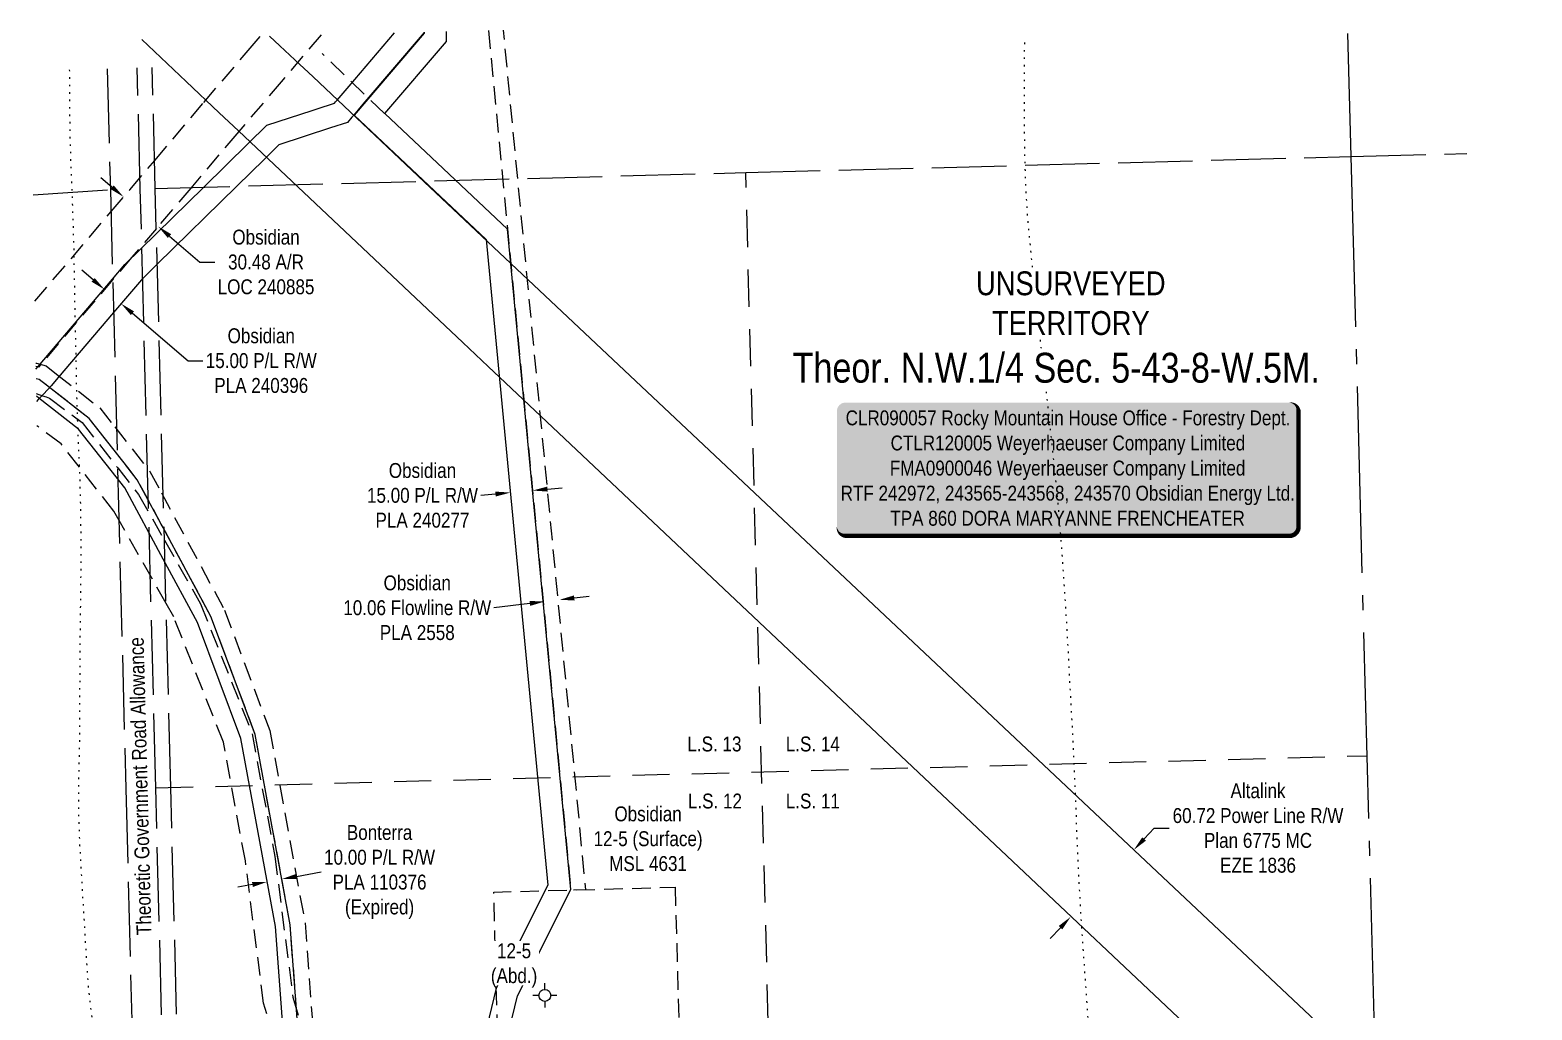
# Model space of a CAD drawing. Extents: x 621743 to 629441, y 5837005 to 5838851.
# Drawn here: x 625816 to 626824, y 5838194 to 5838851 of the extents above; entities that cross this region are included whole.
import ezdxf
from ezdxf.enums import TextEntityAlignment as Align

# ---------------------------------------------------------------- set-up
doc = ezdxf.new("R2010")
doc.units = 0
doc.header["$LTSCALE"] = 5
for name, pattern in [('foc-ACCESSROAD', [3.75, 2.5, -1.25]), ('foc-DOT', [1, 0.2, -0.8]), ('foc-FLOWLINE', [3.75, 2.5, -1.25]), ('foc-LSD', [8, 5, -3]), ('foc-QUARTERLINE', [33, 25, -3, 2, -3]), ('foc-UNSURVEYED', [12.5, 10, -2.5])]:
    doc.linetypes.add(name, pattern=pattern)
for name, color, linetype in [('ABADATA-DRILL', 8, 'foc-DOT'), ('AS-SURFACE IMPACT', 7, 'Continuous'), ('C-AR', 13, 'foc-ACCESSROAD'), ('C-RW', 13, 'Continuous'), ('C-SYMBOL', 7, 'Continuous'), ('F-EZE', 190, 'foc-FLOWLINE'), ('F-RW', 190, 'Continuous'), ('F-WS-S', 190, 'Continuous'), ('L-ROAD-T', 7, 'Continuous'), ('L-SECLBL', 7, 'Continuous'), ('L-SECQ', 8, 'foc-QUARTERLINE'), ('L-SECTION-LSD', 7, 'foc-LSD'), ('L-UNS-T', 3, 'Continuous'), ('L-USEC', 7, 'foc-UNSURVEYED')]:
    doc.layers.add(name, color=color, linetype=linetype)
for name, color, linetype, lineweight in [('C-RW-T', 13, 'Continuous', 9), ('C-WS-T', 13, 'Continuous', 9), ('F-RW-T', 190, 'Continuous', 9)]:
    doc.layers.add(name, color=color, linetype=linetype, lineweight=lineweight)
doc.styles.add('100L', font='ARIALN.TTF', dxfattribs={"height": 11})
doc.styles.add('175L', font='ARIALN.TTF', dxfattribs={"height": 20})
doc.styles.add('80', font='ARIALN.TTF', dxfattribs={"height": 10})
doc.styles.add('80CG', font='ARIALN.TTF', dxfattribs={"height": 10})
doc.styles.add('80L', font='ARIALN.TTF', dxfattribs={"height": 10})
doc.dimstyles.new('Compass 5 000', dxfattribs={"dimscale": 5, "dimtxt": 9, "dimasz": 2, "dimexe": 0.2, "dimexo": 0.0625, "dimgap": 0.5, "dimtad": 0, "dimtih": 1, "dimtoh": 1, "dimzin": 0, "dimdsep": 46, "dimtxsty": '80CG', "dimcen": 0.1, "dimse1": 1, "dimse2": 1, "dimclrd": 256, "dimclrt": 256, "dimaunit": 1, "dimadec": 4, "dimazin": 0, "dimtfac": 0.06, "dimtofl": 0, "dimtmove": 0, "dimatfit": 1, "dimfxl": 0.2, "dimtolj": 1, "dimtzin": 0, "dimlwd": -1, "dimarcsym": 0})

# ---------------------------------------------------------------- blocks, each defined once
blk = doc.blocks.new('LABEL_ROAD_THEORETIC')
at = {"layer": 'L-ROAD-T', "style": '80L'}
blk.add_text('Theoretic Government Road Allowance', height=10, dxfattribs=at).set_placement((0, 0), align=Align.MIDDLE_CENTER)
blk = doc.blocks.new('*U74')
h = blk.add_hatch(color=255)
edge = h.paths.add_edge_path()
edge.add_line((-149, -45.5), (149, -45.5))
edge.add_arc((149, -39.5), 6, 270, 360)
edge.add_line((155, -39.5), (155, 38))
edge.add_arc((149, 38), 6, 0, 90)
edge.add_line((149, 44), (-149, 44))
edge.add_arc((-149, 38), 6, 90, 180)
edge.add_line((-155, 38), (-155, -39.5))
edge.add_arc((-149, -39.5), 6, 180, 270)
at = {"color": 44, "flags": 128}
blk.add_lwpolyline([(-149, -45.5, 3, 3, 0), (149, -45.5, 3, 3, 0.414214), (155, -39.5, 3, 3, 0), (155, 38, 3, 0, 0.414214), (149, 44, 0, 0, 0), (-149, 44, 0, 0, 0.414214), (-155, 38, 0, 0, 0), (-155, -39.5, 0, 3, 0.414214)], format="xyseb", close=True, dxfattribs=at)
at = {"color": 44, "style": '80'}
blk.add_attdef('ENTER_TEXT_001', (-36, -5), '', height=10, dxfattribs=at)
blk = doc.blocks.new('*D81')
at = {"layer": 'C-RW-T', "transparency": 16777216}
for p, q in [((625870.7, 5838745.5), (625863, 5838752)), ((625909.1, 5838712.8), (625929.5, 5838695.4)), ((625929.5, 5838695.4), (625939.5, 5838695.4))]:
    blk.add_line(p, q, dxfattribs=at)
for points in [[(625871.7, 5838746.8), (625869.6, 5838744.3), (625878.3, 5838739.1)], [(625910.2, 5838714.1), (625908, 5838711.6), (625901.5, 5838719.3)]]:
    blk.add_solid(points, dxfattribs=at)
at = {"layer": 'C-RW-T', "transparency": 16777216, "insert": (625973.9, 5838695.4), "char_height": 10, "attachment_point": 5, "style": '80CG'}
blk.add_mtext('\\A1;Obsidian\\P30.48 A/R\\PLOC 240885', dxfattribs=at)
blk = doc.blocks.new('*D82')
at = {"layer": 'C-RW-T', "transparency": 16777216}
for p, q in [((626127.9, 5838539.7), (626118, 5838538.8)), ((626162.8, 5838543.1), (626172.7, 5838544))]:
    blk.add_line(p, q, dxfattribs=at)
for points in [[(626127.8, 5838541.4), (626128.1, 5838538.1), (626137.9, 5838540.7)], [(626162.6, 5838544.7), (626162.9, 5838541.4), (626152.8, 5838542.1)]]:
    blk.add_solid(points, dxfattribs=at)
at = {"layer": 'C-RW-T', "transparency": 16777216, "insert": (626078.9, 5838538.8), "char_height": 10, "attachment_point": 5, "style": '80CG'}
blk.add_mtext('\\A1;Obsidian\\P15.00 P/L R/W\\PPLA 240277', dxfattribs=at)
blk = doc.blocks.new('*D84')
at = {"layer": 'C-RW-T', "transparency": 16777216}
for p, q in [((625857.9, 5838683.5), (625850.2, 5838690)), ((625884.2, 5838661), (625921.6, 5838629.2)), ((625921.6, 5838629.2), (625931.6, 5838629.2))]:
    blk.add_line(p, q, dxfattribs=at)
for points in [[(625858.9, 5838684.7), (625856.8, 5838682.2), (625865.5, 5838677)], [(625885.3, 5838662.3), (625883.2, 5838659.8), (625876.6, 5838667.5)]]:
    blk.add_solid(points, dxfattribs=at)
at = {"layer": 'C-RW-T', "transparency": 16777216, "insert": (625970.7, 5838629.2), "char_height": 10, "attachment_point": 5, "style": '80CG'}
blk.add_mtext('\\A1;Obsidian\\P15.00 P/L R/W\\PPLA 240396', dxfattribs=at)
blk = doc.blocks.new('*D85')
at = {"layer": 'C-WS-T', "transparency": 16777216}
for p, q in [((626151, 5838466.3), (626126.9, 5838463.4)), ((626180.8, 5838470), (626190.7, 5838471.2))]:
    blk.add_line(p, q, dxfattribs=at)
for points in [[(626150.8, 5838468), (626151.2, 5838464.7), (626160.9, 5838467.6)], [(626180.6, 5838471.7), (626181, 5838468.3), (626170.9, 5838468.8)]]:
    blk.add_solid(points, dxfattribs=at)
at = {"layer": 'C-WS-T', "transparency": 16777216, "insert": (626075.4, 5838463.4), "char_height": 10, "attachment_point": 5, "style": '80CG'}
blk.add_mtext('\\A1;Obsidian\\P10.06 Flowline R/W\\PPLA 2558', dxfattribs=at)
blk = doc.blocks.new('*D89')
at = {"layer": 'F-RW-T', "transparency": 16777216}
for p, q in [((626563.3, 5838308.3), (626570.1, 5838315.6)), ((626570.1, 5838315.6), (626580.1, 5838315.6)), ((626507.1, 5838248.7), (626500.2, 5838241.5))]:
    blk.add_line(p, q, dxfattribs=at)
for points in [[(626562, 5838309.4), (626564.5, 5838307.2), (626556.4, 5838301)], [(626505.9, 5838249.9), (626508.3, 5838247.6), (626513.9, 5838256)]]:
    blk.add_solid(points, dxfattribs=at)
at = {"layer": 'F-RW-T', "transparency": 16777216, "insert": (626639.7, 5838315.6), "char_height": 10, "attachment_point": 5, "style": '80CG'}
blk.add_mtext('\\A1;Altalink\\P60.72 Power Line R/W\\PPlan 6775 MC\\PEZE 1836', dxfattribs=at)
blk = doc.blocks.new('*D91')
at = {"layer": 'F-RW-T', "transparency": 16777216}
for p, q in [((625994.3, 5838283.2), (626011, 5838286.2)), ((625964.8, 5838277.7), (625955, 5838275.9))]:
    blk.add_line(p, q, dxfattribs=at)
for points in [[(625994, 5838284.8), (625994.6, 5838281.5), (625984.5, 5838281.4)], [(625964.5, 5838279.4), (625965.1, 5838276.1), (625974.6, 5838279.5)]]:
    blk.add_solid(points, dxfattribs=at)
at = {"layer": 'F-RW-T', "transparency": 16777216, "insert": (626050.1, 5838286.2), "char_height": 10, "attachment_point": 5, "style": '80CG'}
blk.add_mtext('\\A1;Bonterra\\P10.00 P/L R/W\\PPLA 110376\\P(Expired)', dxfattribs=at)
blk = doc.blocks.new('GABD')
for p, q in [((-0.81, 0), (-1.62, 0)), ((0, 0.81), (0, 1.62)), ((1.62, 0), (0.81, 0)), ((0, -0.81), (0, -1.62))]:
    blk.add_line(p, q)
blk.add_circle((0, 0), 0.8)

msp = doc.modelspace()

# ---------------------------------------------------------------- linework, layer by layer
at = {"layer": 'ABADATA-DRILL', "flags": 128}
for points in [[(626482.861, 5838842.671), (626482.774, 5838824.405), (626482.706, 5838805.446), (626482.757, 5838786.121), (626483.049, 5838767.142), (626483.538, 5838748.299), (626484.602, 5838729.66), (626486.293, 5838710.737), (626488.118, 5838692.049), (626489.969, 5838673.91), (626491.932, 5838655.715), (626494.172, 5838636.827), (626496.393, 5838617.938), (626498.43, 5838599.565), (626500.461, 5838581.011), (626502.452, 5838562.117), (626504.464, 5838543.152), (626506.16, 5838524.05), (626507.631, 5838505.132), (626509.009, 5838485.951), (626510.269, 5838466.707), (626511.459, 5838447.792), (626512.46, 5838428.491), (626513.447, 5838409.36), (626514.535, 5838390.142), (626515.563, 5838370.942), (626516.476, 5838351.589), (626517.248, 5838332.613), (626517.917, 5838313.374), (626518.686, 5838294.127), (626519.685, 5838274.917), (626520.774, 5838255.668), (626522.028, 5838236.645), (626523.407, 5838217.414), (626524.732, 5838198.352), (626526.041, 5838179.119), (626527.058, 5838159.939), (626527.806, 5838140.742), (626528.497, 5838121.444), (626529.048, 5838102.152), (626529.499, 5838082.807), (626529.91, 5838063.521), (626530.51, 5838044.22), (626531.401, 5838024.927), (626532.42, 5838005.676), (626533.617, 5837986.521), (626534.996, 5837967.31), (626536.415, 5837948.081), (626537.858, 5837929.082), (626539.316, 5837909.893), (626540.615, 5837890.67), (626541.749, 5837871.643), (626542.889, 5837852.366), (626544.134, 5837833.302), (626545.403, 5837814.059), (626546.498, 5837794.991), (626547.557, 5837775.742), (626548.706, 5837756.535), (626549.876, 5837737.269), (626551.084, 5837718.084), (626552.372, 5837698.861), (626553.748, 5837679.78), (626555.256, 5837660.573), (626556.794, 5837641.406), (626558.281, 5837622.228), (626559.65, 5837603.017), (626560.814, 5837583.971), (626561.951, 5837564.834), (626563.09, 5837545.587), (626564.217, 5837526.43), (626565.461, 5837507.396), (626566.752, 5837488.113), (626568.039, 5837468.95), (626569.325, 5837449.847), (626570.574, 5837430.602), (626571.79, 5837411.507), (626573.078, 5837392.314), (626574.438, 5837373.053), (626575.881, 5837354.044), (626577.471, 5837334.769), (626579.192, 5837315.507), (626581.028, 5837296.368), (626582.985, 5837277.233), (626585.029, 5837258.199), (626587.294, 5837238.391)], [(625841.879, 5838824.383), (625841.912, 5838820.585), (625841.969, 5838801.42), (625842.204, 5838782.34), (625842.754, 5838763.097), (625843.5, 5838743.98), (625844.251, 5838724.653), (625844.776, 5838705.58), (625845.127, 5838686.273), (625845.476, 5838667.016), (625845.905, 5838647.8), (625846.316, 5838628.855), (625846.638, 5838609.506), (625847.183, 5838590.424), (625847.992, 5838571.219), (625848.783, 5838552.303), (625849.298, 5838533.21), (625849.509, 5838513.899), (625849.594, 5838494.824), (625849.421, 5838475.654), (625849.171, 5838456.751), (625848.964, 5838437.739), (625848.852, 5838418.519), (625848.766, 5838399.481), (625848.719, 5838380.463), (625848.407, 5838361.279), (625847.954, 5838342.101), (625848.069, 5838323.017), (625848.816, 5838303.86), (625849.874, 5838285.061), (625850.991, 5838265.894), (625852.142, 5838246.987), (625853.25, 5838227.799), (625854.584, 5838208.778), (625856.763, 5838189.968), (625859.689, 5838171.247), (625863.034, 5838152.598), (625866.793, 5838133.789), (625870.709, 5838115.104), (625874.657, 5838096.34), (625878.591, 5838077.726), (625882.518, 5838059.012), (625886.512, 5838040.399), (625890.564, 5838021.868), (625894.647, 5838003.288), (625898.792, 5837984.659), (625902.869, 5837965.928), (625906.786, 5837947.174), (625910.586, 5837928.366), (625914.359, 5837909.377), (625917.923, 5837890.753), (625921.816, 5837872.188), (625926.294, 5837853.458), (625930.776, 5837834.918), (625935.053, 5837816.563), (625939.28, 5837797.856), (625943.756, 5837779.186), (625948.422, 5837760.491), (625952.971, 5837741.702), (625957.414, 5837723.131), (625961.976, 5837704.593), (625966.658, 5837686.089), (625971.254, 5837667.401), (625976.001, 5837648.708), (625980.765, 5837630.476), (625985.597, 5837611.955), (625990.574, 5837593.248), (625995.494, 5837574.799), (626000.247, 5837556.256), (626004.819, 5837537.718), (626009.505, 5837519.044), (626011.516, 5837511.323), (626016.364, 5837492.953)]]:
    msp.add_lwpolyline(points, dxfattribs=at)
at = {"layer": 'C-AR'}
msp.add_line((626053.333, 5838795.033), (626011.533, 5838835.292), dxfattribs=at)
at = {"layer": 'C-AR', "flags": 128}
msp.add_lwpolyline([(626123.195, 5838850.807), (626138.656, 5838689.494), (626174.186, 5838318.79), (626178.476, 5838274.016), (626188.52, 5838274.349), (626184.197, 5838319.749), (626148.666, 5838690.453), (626133.272, 5838851.075)], dxfattribs=at)
at = {"layer": 'C-AR'}
for points in [[(625818.74, 5838669.089), (625869.9, 5838729.221), (625882.437, 5838743.959), (625899.174, 5838763.629), (625932.205, 5838802.451), (625961.85, 5838837.294), (625969.88, 5838846.732)], [(626010.81, 5838847.82), (625984.043, 5838816.359), (625954.397, 5838781.515), (625923.369, 5838745.045), (625900.354, 5838717.995), (625883.843, 5838698.588), (625871.08, 5838683.586), (625821.11, 5838624.853), (625819.417, 5838625.331)]]:
    msp.add_lwpolyline(points, dxfattribs=at)
at = {"layer": 'C-AR', "elevation": 984.41}
for points in [[(625819.506, 5838627.637), (625819.772, 5838627.562), (625826.326, 5838625.711), (625833.267, 5838620.284), (625862.286, 5838597.593), (625872.367, 5838584.803), (625895.958, 5838554.874), (625903.675, 5838540.543), (625946.098, 5838461.769), (625976.4, 5838381.108), (626000.082, 5838252.033), (626005.472, 5838180.427)], [(625994.586, 5838190.993), (625990.088, 5838250.744), (625966.664, 5838378.409), (625936.917, 5838457.595), (625904.251, 5838518.251), (625887.513, 5838549.332), (625872.801, 5838567.997), (625855.134, 5838590.412), (625828.512, 5838611.229), (625826.632, 5838612.699), (625821.687, 5838616.565), (625819.668, 5838617.136)]]:
    msp.add_lwpolyline(points, dxfattribs=at)
at = {"layer": 'C-AR', "flags": 128}
msp.add_lwpolyline([(626248.489, 5838275.899), (626251.828, 5838154.196), (626161.283, 5838151.728), (626140.794, 5838067.397), (626137.503, 5838068.419), (626125.419, 5838073.045), (626112.478, 5838078.476), (626117.101, 5838097.53), (626130.04, 5838150.877), (626126.722, 5838272.665)], close=True, dxfattribs=at)
at = {"layer": 'C-RW', "flags": 128}
for points in [[(625815.513, 5837375.58), (625838.822, 5837376.829), (626086.712, 5837385.496), (626132.69, 5837444.19), (626187.125, 5837480.395), (626200.841, 5837587.955), (626191.237, 5837998.431), (626171.237, 5837997.961), (626146.786, 5838038.775), (626113.741, 5838046.609), (626113.741, 5838084.11), (626142.631, 5838203.018), (626178.464, 5838274.377), (626135.995, 5838717.497), (626053.709, 5838795.139), (626095.036, 5838843.494), (626094.944, 5838850.055)], [(626079.953, 5838849.657), (626079.964, 5838848.937), (626033.036, 5838794.029), (626121.606, 5838710.458), (626163.126, 5838277.246), (626128.463, 5838208.219), (626098.746, 5838085.905), (626098.746, 5838034.585), (626137.189, 5838025.617), (626162.87, 5837982.75), (626176.597, 5837983.097), (626185.824, 5837588.732), (626172.192, 5837481.834), (626125.845, 5837451.661), (626085.741, 5837400.466), (625838.159, 5837391.81), (625815.513, 5837390.596)], [(625819.446, 5838623.453), (625820.979, 5838625.255), (625870.967, 5838684.009), (625879.241, 5838693.734), (625900.354, 5838714.46), (625932.207, 5838745.727), (625961.87, 5838774.846), (625974.487, 5838787.338), (626004.865, 5838797.117), (626008.15, 5838798.185), (626019.837, 5838801.986), (626020.614, 5838802.894), (626021.613, 5838804.061), (626029.617, 5838813.412), (626060.159, 5838849.131)], [(626080.11, 5838849.661), (626080.114, 5838849.386), (626038.976, 5838801.276), (626032.536, 5838793.747), (626031.542, 5838792.585), (626028.502, 5838789.031), (626017.209, 5838785.439), (625982.507, 5838774.018), (625972.81, 5838764.525), (625954.249, 5838746.311), (625900.884, 5838693.955), (625890.224, 5838683.495), (625871.548, 5838661.544), (625834.479, 5838617.974), (625829.685, 5838612.34), (625827.842, 5838610.387), (625823.799, 5838606.102), (625820.952, 5838603.084), (625819.78, 5838601.842)]]:
    msp.add_lwpolyline(points, dxfattribs=at)
at = {"layer": 'F-EZE'}
for points in [[(625819.696, 5838607.263), (625823.929, 5838605.707), (625826.234, 5838604.859), (625828.574, 5838603.999), (625850.463, 5838587.802), (625874.345, 5838557.322), (625888.4, 5838539.383), (625905.765, 5838508.745), (625930.008, 5838465.971), (625964.575, 5838378.808), (625979.784, 5838296.628), (625991.938, 5838202.109), (625995.923, 5838188.284)], [(625995.155, 5838118.83), (625972.316, 5838198.044), (625960.038, 5838293.533), (625945.284, 5838373.255), (625911.945, 5838457.321), (625906.863, 5838466.289), (625875.257, 5838522.051), (625871.75, 5838528.238), (625836.403, 5838573.35), (625820.033, 5838585.463)]]:
    msp.add_lwpolyline(points, dxfattribs=at)
at = {"layer": 'F-RW'}
for points in [[(625995.517, 5838178.665), (625990.092, 5838250.744), (625966.668, 5838378.41), (625936.92, 5838457.597), (625913.625, 5838500.854), (625887.517, 5838549.334), (625881.084, 5838557.495), (625855.136, 5838590.415), (625827.6, 5838611.946), (625826.008, 5838613.191)], [(625985.624, 5838176.914), (625980.164, 5838249.463), (625956.996, 5838375.729), (625927.8, 5838453.451), (625904.824, 5838496.114), (625879.128, 5838543.829), (625873.233, 5838551.307), (625848.03, 5838583.282), (625821.442, 5838604.071), (625819.851, 5838605.315)]]:
    msp.add_lwpolyline(points, dxfattribs=at)
at = {"layer": 'L-SECQ'}
for p, q in [((626702.274, 5838766.198), (626700.083, 5838848.868)), ((626722.792, 5837992.077), (626702.274, 5838766.199))]:
    msp.add_line(p, q, dxfattribs=at)
at = {"layer": 'L-SECTION-LSD'}
for p, q in [((626339.591, 5837105.967), (626295.89, 5838755.397)), ((625899.909, 5838342.538), (626712.93, 5838364.145))]:
    msp.add_line(p, q, dxfattribs=at)
at = {"layer": 'L-USEC'}
for p, q in [((625867.317, 5838825.109), (625869.413, 5838744.061)), ((625889.515, 5838744.602), (625887.419, 5838825.683)), ((625899.568, 5838744.862), (625897.471, 5838825.97)), ((626702.274, 5838766.198), (626779.901, 5838768.261)), ((626295.89, 5838755.397), (626702.274, 5838766.198)), ((625899.568, 5838744.862), (626295.89, 5838755.397)), ((625817.637, 5838740.477), (625869.414, 5838744.06)), ((625869.414, 5838744.06), (625879.81, 5838341.996)), ((625899.912, 5838342.538), (625889.515, 5838744.602)), ((625909.965, 5838342.798), (625899.568, 5838744.862)), ((625879.81, 5838341.996), (625890.207, 5837939.931)), ((625910.303, 5837940.473), (625899.909, 5838342.538)), ((625920.36, 5837940.733), (625909.965, 5838342.798))]:
    msp.add_line(p, q, dxfattribs=at)

# ---------------------------------------------------------------- block references
at = {"layer": 'AS-SURFACE IMPACT'}
ref = msp.add_blockref('*U74', (626511.962, 5838557.176), dxfattribs=dict(at, xscale=0.99964501, yscale=0.99964501, zscale=0.99964501))
ref.add_attrib('ENTER_TEXT_001', 'CLR090057 Rocky Mountain House Office - Forestry Dept.', (626362.916, 5838585.851), dxfattribs={"layer": '0', "color": 44, "height": 9.99645, "style": '80'})
ref.add_attrib('ENTER_TEXT_002', 'CTLR120005 Weyerhaeuser Company Limited', (626393.082, 5838569.013), dxfattribs={"layer": '0', "color": 44, "height": 9.99645, "style": '80'})
ref.add_attrib('ENTER_TEXT_003', 'FMA0900046 Weyerhaeuser Company Limited', (626392.55, 5838552.175), dxfattribs={"layer": '0', "color": 44, "height": 9.99645, "style": '80'})
ref.add_attrib('ENTER_TEXT_004', 'RTF 242972, 243565-243568, 243570 Obsidian Energy Ltd.', (626359.52, 5838535.337), dxfattribs={"layer": '0', "color": 44, "height": 9.99645, "style": '80'})
ref.add_attrib('ENTER_TEXT_005', 'TPA 860 DORA MARYANNE FRENCHEATER', (626392.929, 5838518.499), dxfattribs={"layer": '0', "color": 44, "height": 9.99645, "style": '80'})
at = {"layer": 'F-WS-S', "xscale": 4.999999999999993, "yscale": 4.999999999999993, "zscale": 4.999999999999993}
msp.add_blockref('GABD', (626161.027, 5838203.331), dxfattribs=at)
at = {"layer": 'L-SECLBL', "rotation": 91.52301759941881}
msp.add_blockref('LABEL_ROAD_THEORETIC', (625889.404, 5838343.745), dxfattribs=at)

# ---------------------------------------------------------------- texts
at = {"layer": 'C-RW', "insert": (626230.321, 5838308.404), "char_height": 9.99645, "width": 72.59809, "attachment_point": 5, "style": '80CG'}
msp.add_mtext('\\A1;Obsidian\\P12-5 (Surface)\\PMSL 4631', dxfattribs=at)

# ---------------------------------------------------------------- dimensions: what is measured, and where the dimension line sits
at = {"layer": 'C-RW-T'}
for base, p1, p2, angle, text, picture, middle in [((625878.276, 5838739.064), (625936.495, 5838760.468), (625913.288, 5838780.213), 139.607277, 'Obsidian\\P30.48 A/R\\PLOC 240885', '*D81', (625973.881, 5838695.441)), ((625876.619, 5838667.504), (625854.114, 5838663.645), (625865.264, 5838654.158), 319.608835, 'Obsidian\\P15.00 P/L R/W\\PPLA 240396', '*D84', (625970.723, 5838629.202)), ((626137.876, 5838540.703), (626150.562, 5838565.509), (626135.635, 5838564.078), 185.474601, 'Obsidian\\P15.00 P/L R/W\\PPLA 240277', '*D82', (626078.881, 5838538.794))]:
    dim = msp.add_linear_dim(base=base, p1=p1, p2=p2, angle=angle, text=text, dimstyle='Compass 5 000', dxfattribs=at)
    dim.commit()
    dim.dimension.update_dxf_attribs({"geometry": picture, "text_midpoint": middle, "dimtype": 161})
at = {"layer": 'C-WS-T'}
dim = msp.add_linear_dim(base=(626170.863, 5838468.785), p1=(626179.005, 5838319.797), p2=(626188.98, 5838321.02), angle=6.990103, text='Obsidian\\P10.06 Flowline R/W\\PPLA 2558', dimstyle='Compass 5 000', dxfattribs=at)
dim.commit()
dim.dimension.update_dxf_attribs({"geometry": '*D85', "text_midpoint": (626075.41, 5838463.395), "dimtype": 161})
at = {"layer": 'F-RW-T'}
for base, p1, p2, angle, text, picture, middle in [((626513.926, 5838256.009), (626587.323, 5838271.842), (626544.861, 5838226.828), 226.670966, 'Altalink\\P60.72 Power Line R/W\\PPlan 6775 MC\\PEZE 1836', '*D89', (626639.662, 5838315.572)), ((625984.472, 5838281.353), (625977.575, 5838263.575), (625987.403, 5838265.378), 10.396963, 'Bonterra\\P10.00 P/L R/W\\PPLA 110376\\P(Expired)', '*D91', (626050.05, 5838286.214))]:
    dim = msp.add_linear_dim(base=base, p1=p1, p2=p2, angle=angle, text=text, dimstyle='Compass 5 000', dxfattribs=at)
    dim.commit()
    dim.dimension.update_dxf_attribs({"geometry": picture, "text_midpoint": middle, "dimtype": 161})

# ---------------------------------------------------------------- next in the draw order: texts
at = {"layer": 'C-SYMBOL', "color": 3, "insert": (626504.265, 5838634.497), "char_height": 20, "width": 353.98363, "attachment_point": 2, "style": '175L', "bg_fill": 3, "box_fill_scale": 1.15, "bg_fill_color": 256, "bg_fill_true_color": 256, "bg_fill_transparency": 0}
msp.add_mtext('Theor. N.W.1/4 Sec. 5-43-8-W.5M.', dxfattribs=at)
at = {"layer": 'L-UNS-T', "color": 3, "insert": (626514.043, 5838667.693), "char_height": 15.99432, "attachment_point": 5, "style": '80L', "bg_fill": 3, "box_fill_scale": 1.15, "bg_fill_color": 256, "bg_fill_true_color": 256, "bg_fill_transparency": 0}
msp.add_mtext_dynamic_manual_height_columns('UNSURVEYED TERRITORY', width=126.45864, gutter_width=47.517, heights=[0], dxfattribs=at)

# ---------------------------------------------------------------- next in the draw order: linework, layer by layer
at = {"layer": 'F-RW'}
for points in [[(626823.56, 5837964.456), (626808.299, 5837978.851), (626708.691, 5838072.82), (626134.545, 5838614.418), (626123.045, 5838625.268), (626105.955, 5838641.392), (625979.265, 5838760.925), (625955.335, 5838783.501), (625942.524, 5838795.586), (625920.34, 5838816.515), (625890.543, 5838844.624)], [(625976.335, 5838846.904), (625983.156, 5838840.468), (625993.207, 5838830.984), (626005.443, 5838819.654), (626080.098, 5838749.214), (626138.185, 5838694.405), (626701.41, 5838164.609), (626706.383, 5838159.913), (626821.279, 5838051.428)]]:
    msp.add_lwpolyline(points, dxfattribs=at)

# ---------------------------------------------------------------- next in the draw order: texts
at = {"layer": 'F-WS-S', "insert": (626140.379, 5838223.424), "char_height": 10, "width": 30.59795, "attachment_point": 5, "style": '80CG', "bg_fill": 3, "box_fill_scale": 1.15, "bg_fill_color": 256, "bg_fill_true_color": 256, "bg_fill_transparency": 0}
msp.add_mtext('\\A1;12-5\\P(Abd.)', dxfattribs=at)
at = {"layer": 'L-SECTION-LSD', "attachment_point": 1, "style": '100L', "bg_fill": 3, "box_fill_scale": 1, "bg_fill_color": 256, "bg_fill_transparency": 0}
for s, width, insert, char_height in [('\\pi1.9143;L.S. 13', 36.8473, (626254.807, 5838377.031), 9.99645), ('L.S. 14', 37.01134, (626322.743, 5838377.031), 9.9965), ('\\pi2.2532;L.S. 12', 37.1249, (626254.807, 5838338.759), 9.99645), ('L.S. 11', 36.46244, (626322.743, 5838338.759), 9.9965)]:
    msp.add_mtext_dynamic_manual_height_columns(s, width=width, gutter_width=55.02, heights=[0], dxfattribs=dict(at, insert=insert, char_height=char_height))

doc.saveas('drawing.dxf')
